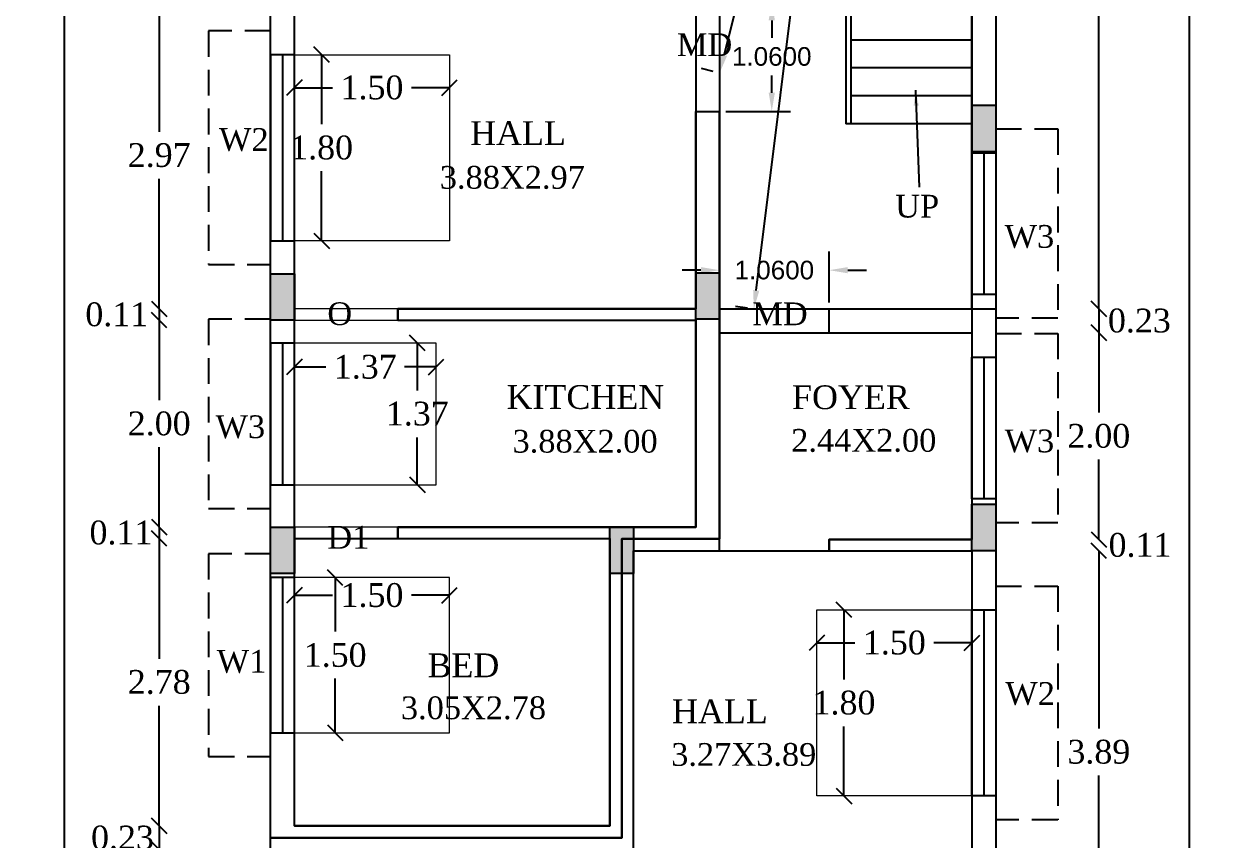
# Model space of a CAD drawing. Header units: metres. Extents: x 7608 to 7792, y -2400 to -2275.
# Drawn here: x 7667.82 to 7679.47, y -2326.91 to -2319.02 of the extents above; entities that cross this region are included whole.
import ezdxf

# ---------------------------------------------------------------- set-up
doc = ezdxf.new("R2010")
doc.units = ezdxf.units.M
doc.header["$MEASUREMENT"] = 0
doc.linetypes.add('HIDDEN', pattern=[0.375, 0.25, -0.125])
for name, color, linetype, plot in [('BLK_1_FLR_1_BLT_UP_AREA', 1, 'Continuous', False), ('BLK_1_FLR_1_REGULAR_ROOM_6', 1, 'Continuous', False), ('BLK_1_FLR_1_REGULAR_ROOM_7', 1, 'Continuous', False)]:
    doc.layers.add(name, color=color, linetype=linetype, plot=plot)
for name, color, linetype in [('BLK_1_FLR_1_CARPET_AREA', 10, 'Continuous'), ('BLK_1_FLR_1_EXIT_WIDTH_DOOR', 2, 'Continuous'), ('BLK_1_FLR_1_ROOF_AREA', 7, 'Continuous'), ('BLK_1_FLR_1_UNITFA_3', 7, 'Continuous'), ('BLK_1_FLR_1_UNITFA_4', 7, 'Continuous')]:
    doc.layers.add(name, color=color, linetype=linetype)
for name, color, linetype, lineweight in [('BLK_1_FLR_1_KITCHEN', 163, 'Continuous', 0), ('BLK_1_FLR_1_REGULAR_ROOM_5', 163, 'Continuous', 0), ('BLK_1_FLR_1_ROOM_1_LIGHT_VENTILATION_1', 232, 'Continuous', 0), ('BLK_1_FLR_1_ROOM_1_LIGHT_VENTILATION_2', 232, 'Continuous', 0), ('BLK_1_FLR_1_ROOM_1_LIGHT_VENTILATION_3', 232, 'Continuous', 0), ('DIST_EXIT', 7, 'Continuous', 0)]:
    doc.layers.add(name, color=color, linetype=linetype, lineweight=lineweight)
doc.styles.add('Isa-', font='times.ttf')
doc.styles.get("Standard").update_dxf_attribs({"font": 'arial.ttf'})
doc.styles.add('STYLE2', font='times.ttf')
doc.dimstyles.new('ISO-25', dxfattribs={"dimscale": 0, "dimtxt": 0.23, "dimasz": 0.15, "dimexe": 1.25, "dimexo": 0.625, "dimgap": 0.11, "dimtad": 0, "dimtih": 1, "dimtoh": 1, "dimzin": 1, "dimdsep": 46, "dimtxsty": 'STYLE2', "dimblk": 'OBLIQUE', "dimcen": 0, "dimse1": 1, "dimse2": 1, "dimclrd": 1, "dimclrt": 3, "dimadec": 0, "dimazin": 2, "dimtfac": 1, "dimtix": 1, "dimtofl": 0, "dimtmove": 0, "dimatfit": 3, "dimfxl": 0, "dimtolj": 1, "dimarcsym": 0})
doc.dimstyles.get("Standard").update_dxf_attribs({"dimtxt": 0.18, "dimasz": 0.18, "dimexe": 0.18, "dimexo": 0.0625, "dimgap": 0.09, "dimtad": 0, "dimtih": 1, "dimtoh": 1, "dimdec": 4, "dimzin": 0, "dimdsep": 46, "dimtxsty": 'Standard', "dimcen": 0.09, "dimadec": 0, "dimazin": 0, "dimtfac": 1, "dimtdec": 4, "dimtofl": 0, "dimtmove": 0, "dimatfit": 3, "dimfxl": 0, "dimtolj": 1, "dimtzin": 0, "dimarcsym": 0})

# ---------------------------------------------------------------- blocks, each defined once
blk = doc.blocks.new('_Oblique')
at = {"color": 0, "linetype": 'ByBlock', "lineweight": -2}
blk.add_line((-0.5, -0.5), (0.5, 0.5), dxfattribs=at)
blk = doc.blocks.new('*D87')
at = {"color": 1, "lineweight": -2}
for p, q in [((7669.124, -2318.801), (7669.124, -2320.059)), ((7669.124, -2321.771), (7669.124, -2320.514))]:
    blk.add_line(p, q, dxfattribs=at)
at = {"layer": 'Defpoints', "color": 0}
for p in [(7671.041, -2318.801), (7669.124, -2321.771), (7671.757, -2321.771)]:
    blk.add_point(p, dxfattribs=at)
at = {"color": 1, "lineweight": -2, "xscale": 0.15, "yscale": 0.15, "zscale": 0.15}
for p, rotation in [((7669.124, -2318.801), 90), ((7669.124, -2321.771), 270)]:
    blk.add_blockref('_Oblique', p, dxfattribs=dict(at, rotation=rotation))
at = {"color": 3, "insert": (7669.124, -2320.286), "char_height": 0.23, "attachment_point": 5, "style": 'STYLE2'}
blk.add_mtext('\\A1;2.97', dxfattribs=at)
blk = doc.blocks.new('*D88')
at = {"color": 1, "lineweight": -2}
for p, q in [((7669.124, -2321.771), (7669.124, -2321.621)), ((7669.124, -2321.771), (7669.124, -2321.881)), ((7669.124, -2321.881), (7669.124, -2322.031))]:
    blk.add_line(p, q, dxfattribs=at)
at = {"layer": 'Defpoints', "color": 0}
for p in [(7671.757, -2321.771), (7669.124, -2321.881), (7671.757, -2321.881)]:
    blk.add_point(p, dxfattribs=at)
at = {"color": 1, "lineweight": -2, "xscale": 0.15, "yscale": 0.15, "zscale": 0.15}
for p, rotation in [((7669.124, -2321.771), 270), ((7669.124, -2321.881), 90)]:
    blk.add_blockref('_Oblique', p, dxfattribs=dict(at, rotation=rotation))
at = {"color": 3, "insert": (7668.714, -2321.826), "char_height": 0.23, "attachment_point": 5, "style": 'STYLE2'}
blk.add_mtext('\\A1;0.11', dxfattribs=at)
blk = doc.blocks.new('*D89')
at = {"color": 1, "lineweight": -2}
for p, q in [((7669.124, -2321.881), (7669.124, -2322.654)), ((7669.124, -2323.881), (7669.124, -2323.109))]:
    blk.add_line(p, q, dxfattribs=at)
at = {"layer": 'Defpoints', "color": 0}
for p in [(7671.757, -2321.881), (7669.124, -2323.881), (7672.291, -2323.881)]:
    blk.add_point(p, dxfattribs=at)
at = {"color": 1, "lineweight": -2, "xscale": 0.15, "yscale": 0.15, "zscale": 0.15}
for p, rotation in [((7669.124, -2321.881), 90), ((7669.124, -2323.881), 270)]:
    blk.add_blockref('_Oblique', p, dxfattribs=dict(at, rotation=rotation))
at = {"color": 3, "insert": (7669.124, -2322.881), "char_height": 0.23, "attachment_point": 5, "style": 'STYLE2'}
blk.add_mtext('\\A1;2.00', dxfattribs=at)
blk = doc.blocks.new('*D90')
at = {"color": 1, "lineweight": -2}
for p, q in [((7669.124, -2323.881), (7669.124, -2323.731)), ((7669.124, -2323.881), (7669.124, -2323.991)), ((7669.124, -2323.991), (7669.124, -2324.141))]:
    blk.add_line(p, q, dxfattribs=at)
at = {"layer": 'Defpoints', "color": 0}
for p in [(7672.291, -2323.881), (7669.124, -2323.991), (7672.291, -2323.991)]:
    blk.add_point(p, dxfattribs=at)
at = {"color": 1, "lineweight": -2, "xscale": 0.15, "yscale": 0.15, "zscale": 0.15}
for p, rotation in [((7669.124, -2323.881), 270), ((7669.124, -2323.991), 90)]:
    blk.add_blockref('_Oblique', p, dxfattribs=dict(at, rotation=rotation))
at = {"color": 3, "insert": (7668.754, -2323.936), "char_height": 0.23, "attachment_point": 5, "style": 'STYLE2'}
blk.add_mtext('\\A1;0.11', dxfattribs=at)
blk = doc.blocks.new('*D91')
at = {"color": 1, "lineweight": -2}
for p, q in [((7669.124, -2323.991), (7669.124, -2325.154)), ((7669.124, -2326.771), (7669.124, -2325.609))]:
    blk.add_line(p, q, dxfattribs=at)
at = {"layer": 'Defpoints', "color": 0}
for p in [(7672.291, -2323.991), (7669.124, -2326.771), (7672.219, -2326.771)]:
    blk.add_point(p, dxfattribs=at)
at = {"color": 1, "lineweight": -2, "xscale": 0.15, "yscale": 0.15, "zscale": 0.15}
for p, rotation in [((7669.124, -2323.991), 90), ((7669.124, -2326.771), 270)]:
    blk.add_blockref('_Oblique', p, dxfattribs=dict(at, rotation=rotation))
at = {"color": 3, "insert": (7669.124, -2325.381), "char_height": 0.23, "attachment_point": 5, "style": 'STYLE2'}
blk.add_mtext('\\A1;2.78', dxfattribs=at)
blk = doc.blocks.new('*D92')
at = {"color": 1, "lineweight": -2}
blk.add_line((7669.124, -2326.771), (7669.124, -2327.001), dxfattribs=at)
at = {"layer": 'Defpoints', "color": 0}
for p in [(7672.219, -2326.771), (7669.124, -2327.001), (7672.209, -2327.001)]:
    blk.add_point(p, dxfattribs=at)
at = {"color": 1, "lineweight": -2, "xscale": 0.15, "yscale": 0.15, "zscale": 0.15}
for p, rotation in [((7669.124, -2326.771), 90), ((7669.124, -2327.001), 270)]:
    blk.add_blockref('_Oblique', p, dxfattribs=dict(at, rotation=rotation))
at = {"color": 3, "insert": (7668.769, -2326.886), "char_height": 0.23, "attachment_point": 5, "style": 'STYLE2'}
blk.add_mtext('\\A1;0.23', dxfattribs=at)
blk = doc.blocks.new('*D97')
at = {"color": 1, "lineweight": -2}
for p, q in [((7668.21, -2300.561), (7668.21, -2315.804)), ((7668.21, -2331.501), (7668.21, -2316.259))]:
    blk.add_line(p, q, dxfattribs=at)
at = {"layer": 'Defpoints', "color": 0}
for p in [(7668.21, -2300.561), (7672.948, -2300.561), (7672.948, -2331.501)]:
    blk.add_point(p, dxfattribs=at)
at = {"color": 1, "lineweight": -2, "xscale": 0.15, "yscale": 0.15, "zscale": 0.15}
for p, rotation in [((7668.21, -2300.561), 90), ((7668.21, -2331.501), 270)]:
    blk.add_blockref('_Oblique', p, dxfattribs=dict(at, rotation=rotation))
at = {"color": 3, "insert": (7668.21, -2316.031), "char_height": 0.23, "attachment_point": 5, "style": 'STYLE2'}
blk.add_mtext('\\A1;30.94', dxfattribs=at)
blk = doc.blocks.new('*D113')
at = {"color": 1, "lineweight": -2}
for p, q in [((7678.208, -2312.901), (7678.208, -2317.109)), ((7678.208, -2321.771), (7678.208, -2317.564))]:
    blk.add_line(p, q, dxfattribs=at)
at = {"layer": 'Defpoints', "color": 0}
for p in [(7676.167, -2312.901), (7676.727, -2321.771), (7678.208, -2321.771)]:
    blk.add_point(p, dxfattribs=at)
at = {"color": 1, "lineweight": -2, "xscale": 0.15, "yscale": 0.15, "zscale": 0.15}
for p, rotation in [((7678.208, -2312.901), 90), ((7678.208, -2321.771), 270)]:
    blk.add_blockref('_Oblique', p, dxfattribs=dict(at, rotation=rotation))
at = {"color": 3, "insert": (7678.208, -2317.336), "char_height": 0.23, "attachment_point": 5, "style": 'STYLE2'}
blk.add_mtext('\\A1;8.87', dxfattribs=at)
blk = doc.blocks.new('*D114')
at = {"color": 1, "lineweight": -2}
blk.add_line((7678.208, -2321.771), (7678.208, -2322.001), dxfattribs=at)
at = {"layer": 'Defpoints', "color": 0}
for p in [(7676.727, -2321.771), (7676.611, -2322.001), (7678.208, -2322.001)]:
    blk.add_point(p, dxfattribs=at)
at = {"color": 1, "lineweight": -2, "xscale": 0.15, "yscale": 0.15, "zscale": 0.15}
for p, rotation in [((7678.208, -2321.771), 90), ((7678.208, -2322.001), 270)]:
    blk.add_blockref('_Oblique', p, dxfattribs=dict(at, rotation=rotation))
at = {"color": 3, "insert": (7678.6, -2321.886), "char_height": 0.23, "attachment_point": 5, "style": 'STYLE2'}
blk.add_mtext('\\A1;0.23', dxfattribs=at)
blk = doc.blocks.new('*D115')
at = {"color": 1, "lineweight": -2}
for p, q in [((7678.208, -2322.001), (7678.208, -2322.774)), ((7678.208, -2324.001), (7678.208, -2323.229))]:
    blk.add_line(p, q, dxfattribs=at)
at = {"layer": 'Defpoints', "color": 0}
for p in [(7676.611, -2322.001), (7676.383, -2324.001), (7678.208, -2324.001)]:
    blk.add_point(p, dxfattribs=at)
at = {"color": 1, "lineweight": -2, "xscale": 0.15, "yscale": 0.15, "zscale": 0.15}
for p, rotation in [((7678.208, -2322.001), 90), ((7678.208, -2324.001), 270)]:
    blk.add_blockref('_Oblique', p, dxfattribs=dict(at, rotation=rotation))
at = {"color": 3, "insert": (7678.208, -2323.001), "char_height": 0.23, "attachment_point": 5, "style": 'STYLE2'}
blk.add_mtext('\\A1;2.00', dxfattribs=at)
blk = doc.blocks.new('*D116')
at = {"color": 1, "lineweight": -2}
for p, q in [((7678.208, -2324.001), (7678.208, -2323.851)), ((7678.208, -2324.111), (7678.208, -2324.261))]:
    blk.add_line(p, q, dxfattribs=at)
at = {"layer": 'Defpoints', "color": 0}
for p in [(7676.383, -2324.001), (7676.378, -2324.111), (7678.208, -2324.111)]:
    blk.add_point(p, dxfattribs=at)
at = {"color": 1, "lineweight": -2, "xscale": 0.15, "yscale": 0.15, "zscale": 0.15}
for p, rotation in [((7678.208, -2324.001), 270), ((7678.208, -2324.111), 90)]:
    blk.add_blockref('_Oblique', p, dxfattribs=dict(at, rotation=rotation))
at = {"color": 3, "insert": (7678.606, -2324.056), "char_height": 0.23, "attachment_point": 5, "style": 'STYLE2'}
blk.add_mtext('\\A1;0.11', dxfattribs=at)
blk = doc.blocks.new('*D117')
at = {"color": 1, "lineweight": -2}
for p, q in [((7678.208, -2324.111), (7678.208, -2325.829)), ((7678.208, -2328.001), (7678.208, -2326.284))]:
    blk.add_line(p, q, dxfattribs=at)
at = {"layer": 'Defpoints', "color": 0}
for p in [(7676.378, -2324.111), (7676.152, -2328.001), (7678.208, -2328.001)]:
    blk.add_point(p, dxfattribs=at)
at = {"color": 1, "lineweight": -2, "xscale": 0.15, "yscale": 0.15, "zscale": 0.15}
for p, rotation in [((7678.208, -2324.111), 90), ((7678.208, -2328.001), 270)]:
    blk.add_blockref('_Oblique', p, dxfattribs=dict(at, rotation=rotation))
at = {"color": 3, "insert": (7678.208, -2326.056), "char_height": 0.23, "attachment_point": 5, "style": 'STYLE2'}
blk.add_mtext('\\A1;3.89', dxfattribs=at)
blk = doc.blocks.new('*D122')
at = {"color": 1, "lineweight": -2}
for p, q in [((7679.083, -2300.561), (7679.083, -2315.804)), ((7679.083, -2331.501), (7679.083, -2316.259))]:
    blk.add_line(p, q, dxfattribs=at)
at = {"layer": 'Defpoints', "color": 0}
for p in [(7676.485, -2300.561), (7679.083, -2300.561), (7676.485, -2331.501)]:
    blk.add_point(p, dxfattribs=at)
at = {"color": 1, "lineweight": -2, "xscale": 0.15, "yscale": 0.15, "zscale": 0.15}
for p, rotation in [((7679.083, -2300.561), 90), ((7679.083, -2331.501), 270)]:
    blk.add_blockref('_Oblique', p, dxfattribs=dict(at, rotation=rotation))
at = {"color": 3, "insert": (7679.083, -2316.031), "char_height": 0.23, "attachment_point": 5, "style": 'STYLE2'}
blk.add_mtext('\\A1;30.94', dxfattribs=at)
blk = doc.blocks.new('*D367')
at = {"layer": 'BLK_1_FLR_1_ROOM_1_LIGHT_VENTILATION_1', "color": 232, "lineweight": -2}
for p, q in [((7670.431, -2324.541), (7670.8, -2324.541)), ((7671.931, -2324.541), (7671.562, -2324.541))]:
    blk.add_line(p, q, dxfattribs=at)
at = {"layer": 'Defpoints', "color": 0}
for p in [(7670.431, -2324.37), (7671.931, -2324.37), (7670.431, -2324.541)]:
    blk.add_point(p, dxfattribs=at)
at = {"layer": 'BLK_1_FLR_1_ROOM_1_LIGHT_VENTILATION_1', "color": 232, "lineweight": -2, "xscale": 0.15, "yscale": 0.15, "zscale": 0.15, "rotation": 180}
blk.add_blockref('_Oblique', (7670.431, -2324.541), dxfattribs=at)
at = {"layer": 'BLK_1_FLR_1_ROOM_1_LIGHT_VENTILATION_1', "color": 232, "lineweight": -2, "xscale": 0.15, "yscale": 0.15, "zscale": 0.15}
blk.add_blockref('_Oblique', (7671.931, -2324.541), dxfattribs=at)
at = {"layer": 'BLK_1_FLR_1_ROOM_1_LIGHT_VENTILATION_1', "color": 232, "insert": (7671.181, -2324.541), "char_height": 0.23, "attachment_point": 5, "style": 'STYLE2'}
blk.add_mtext('\\A1;1.50', dxfattribs=at)
blk = doc.blocks.new('*D368')
at = {"layer": 'BLK_1_FLR_1_ROOM_1_LIGHT_VENTILATION_1', "color": 232, "lineweight": -2}
for p, q in [((7670.825, -2324.37), (7670.825, -2324.892)), ((7670.825, -2325.87), (7670.825, -2325.347))]:
    blk.add_line(p, q, dxfattribs=at)
at = {"layer": 'Defpoints', "color": 0}
for p in [(7671.931, -2324.37), (7670.825, -2325.87), (7671.931, -2325.87)]:
    blk.add_point(p, dxfattribs=at)
at = {"layer": 'BLK_1_FLR_1_ROOM_1_LIGHT_VENTILATION_1', "color": 232, "lineweight": -2, "xscale": 0.15, "yscale": 0.15, "zscale": 0.15}
for p, rotation in [((7670.825, -2324.37), 90), ((7670.825, -2325.87), 270)]:
    blk.add_blockref('_Oblique', p, dxfattribs=dict(at, rotation=rotation))
at = {"layer": 'BLK_1_FLR_1_ROOM_1_LIGHT_VENTILATION_1', "color": 232, "insert": (7670.825, -2325.12), "char_height": 0.23, "attachment_point": 5, "style": 'STYLE2'}
blk.add_mtext('\\A1;1.50', dxfattribs=at)
blk = doc.blocks.new('*D375')
at = {"layer": 'BLK_1_FLR_1_ROOM_1_LIGHT_VENTILATION_2', "color": 232, "lineweight": -2}
for p, q in [((7675.481, -2325), (7675.85, -2325)), ((7676.981, -2325), (7676.612, -2325))]:
    blk.add_line(p, q, dxfattribs=at)
at = {"layer": 'Defpoints', "color": 0}
for p in [(7675.481, -2324.681), (7676.981, -2324.681), (7675.481, -2325)]:
    blk.add_point(p, dxfattribs=at)
at = {"layer": 'BLK_1_FLR_1_ROOM_1_LIGHT_VENTILATION_2', "color": 232, "lineweight": -2, "xscale": 0.15, "yscale": 0.15, "zscale": 0.15, "rotation": 180}
blk.add_blockref('_Oblique', (7675.481, -2325), dxfattribs=at)
at = {"layer": 'BLK_1_FLR_1_ROOM_1_LIGHT_VENTILATION_2', "color": 232, "lineweight": -2, "xscale": 0.15, "yscale": 0.15, "zscale": 0.15}
blk.add_blockref('_Oblique', (7676.981, -2325), dxfattribs=at)
at = {"layer": 'BLK_1_FLR_1_ROOM_1_LIGHT_VENTILATION_2', "color": 232, "insert": (7676.231, -2325), "char_height": 0.23, "attachment_point": 5, "style": 'STYLE2'}
blk.add_mtext('\\A1;1.50', dxfattribs=at)
blk = doc.blocks.new('*D376')
at = {"layer": 'BLK_1_FLR_1_ROOM_1_LIGHT_VENTILATION_2', "color": 232, "lineweight": -2}
for p, q in [((7675.744, -2324.681), (7675.744, -2325.354)), ((7675.744, -2326.481), (7675.744, -2325.809))]:
    blk.add_line(p, q, dxfattribs=at)
at = {"layer": 'Defpoints', "color": 0}
for p in [(7675.481, -2324.681), (7675.744, -2324.681), (7675.481, -2326.481)]:
    blk.add_point(p, dxfattribs=at)
at = {"layer": 'BLK_1_FLR_1_ROOM_1_LIGHT_VENTILATION_2', "color": 232, "lineweight": -2, "xscale": 0.15, "yscale": 0.15, "zscale": 0.15}
for p, rotation in [((7675.744, -2324.681), 90), ((7675.744, -2326.481), 270)]:
    blk.add_blockref('_Oblique', p, dxfattribs=dict(at, rotation=rotation))
at = {"layer": 'BLK_1_FLR_1_ROOM_1_LIGHT_VENTILATION_2', "color": 232, "insert": (7675.744, -2325.581), "char_height": 0.23, "attachment_point": 5, "style": 'STYLE2'}
blk.add_mtext('\\A1;1.80', dxfattribs=at)
blk = doc.blocks.new('*D377')
at = {"layer": 'BLK_1_FLR_1_ROOM_1_LIGHT_VENTILATION_2', "color": 232, "lineweight": -2}
for p, q in [((7670.431, -2319.632), (7670.8, -2319.632)), ((7671.931, -2319.632), (7671.562, -2319.632))]:
    blk.add_line(p, q, dxfattribs=at)
at = {"layer": 'Defpoints', "color": 0}
for p in [(7670.431, -2319.313), (7671.931, -2319.313), (7670.431, -2319.632)]:
    blk.add_point(p, dxfattribs=at)
at = {"layer": 'BLK_1_FLR_1_ROOM_1_LIGHT_VENTILATION_2', "color": 232, "lineweight": -2, "xscale": 0.15, "yscale": 0.15, "zscale": 0.15, "rotation": 180}
blk.add_blockref('_Oblique', (7670.431, -2319.632), dxfattribs=at)
at = {"layer": 'BLK_1_FLR_1_ROOM_1_LIGHT_VENTILATION_2', "color": 232, "lineweight": -2, "xscale": 0.15, "yscale": 0.15, "zscale": 0.15}
blk.add_blockref('_Oblique', (7671.931, -2319.632), dxfattribs=at)
at = {"layer": 'BLK_1_FLR_1_ROOM_1_LIGHT_VENTILATION_2', "color": 232, "insert": (7671.181, -2319.632), "char_height": 0.23, "attachment_point": 5, "style": 'STYLE2'}
blk.add_mtext('\\A1;1.50', dxfattribs=at)
blk = doc.blocks.new('*D378')
at = {"layer": 'BLK_1_FLR_1_ROOM_1_LIGHT_VENTILATION_2', "color": 232, "lineweight": -2}
for p, q in [((7670.694, -2319.313), (7670.694, -2319.986)), ((7670.694, -2321.113), (7670.694, -2320.441))]:
    blk.add_line(p, q, dxfattribs=at)
at = {"layer": 'Defpoints', "color": 0}
for p in [(7670.431, -2319.313), (7670.694, -2319.313), (7670.431, -2321.113)]:
    blk.add_point(p, dxfattribs=at)
at = {"layer": 'BLK_1_FLR_1_ROOM_1_LIGHT_VENTILATION_2', "color": 232, "lineweight": -2, "xscale": 0.15, "yscale": 0.15, "zscale": 0.15}
for p, rotation in [((7670.694, -2319.313), 90), ((7670.694, -2321.113), 270)]:
    blk.add_blockref('_Oblique', p, dxfattribs=dict(at, rotation=rotation))
at = {"layer": 'BLK_1_FLR_1_ROOM_1_LIGHT_VENTILATION_2', "color": 232, "insert": (7670.694, -2320.213), "char_height": 0.23, "attachment_point": 5, "style": 'STYLE2'}
blk.add_mtext('\\A1;1.80', dxfattribs=at)
blk = doc.blocks.new('*D383')
at = {"layer": 'BLK_1_FLR_1_ROOM_1_LIGHT_VENTILATION_3', "color": 232, "lineweight": -2}
for p, q in [((7670.431, -2322.333), (7670.736, -2322.333)), ((7671.801, -2322.333), (7671.495, -2322.333))]:
    blk.add_line(p, q, dxfattribs=at)
at = {"layer": 'Defpoints', "color": 0}
for p in [(7670.431, -2322.101), (7671.801, -2322.101), (7670.431, -2322.333)]:
    blk.add_point(p, dxfattribs=at)
at = {"layer": 'BLK_1_FLR_1_ROOM_1_LIGHT_VENTILATION_3', "color": 232, "lineweight": -2, "xscale": 0.15, "yscale": 0.15, "zscale": 0.15, "rotation": 180}
blk.add_blockref('_Oblique', (7670.431, -2322.333), dxfattribs=at)
at = {"layer": 'BLK_1_FLR_1_ROOM_1_LIGHT_VENTILATION_3', "color": 232, "lineweight": -2, "xscale": 0.15, "yscale": 0.15, "zscale": 0.15}
blk.add_blockref('_Oblique', (7671.801, -2322.333), dxfattribs=at)
at = {"layer": 'BLK_1_FLR_1_ROOM_1_LIGHT_VENTILATION_3', "color": 232, "insert": (7671.116, -2322.333), "char_height": 0.23, "attachment_point": 5, "style": 'STYLE2'}
blk.add_mtext('\\A1;1.37', dxfattribs=at)
blk = doc.blocks.new('*D384')
at = {"layer": 'BLK_1_FLR_1_ROOM_1_LIGHT_VENTILATION_3', "color": 232, "lineweight": -2}
for p, q in [((7671.619, -2322.101), (7671.619, -2322.559)), ((7671.619, -2323.471), (7671.619, -2323.014))]:
    blk.add_line(p, q, dxfattribs=at)
at = {"layer": 'Defpoints', "color": 0}
for p in [(7671.801, -2322.101), (7671.619, -2323.471), (7671.801, -2323.471)]:
    blk.add_point(p, dxfattribs=at)
at = {"layer": 'BLK_1_FLR_1_ROOM_1_LIGHT_VENTILATION_3', "color": 232, "lineweight": -2, "xscale": 0.15, "yscale": 0.15, "zscale": 0.15}
for p, rotation in [((7671.619, -2322.101), 90), ((7671.619, -2323.471), 270)]:
    blk.add_blockref('_Oblique', p, dxfattribs=dict(at, rotation=rotation))
at = {"layer": 'BLK_1_FLR_1_ROOM_1_LIGHT_VENTILATION_3', "color": 232, "insert": (7671.619, -2322.786), "char_height": 0.23, "attachment_point": 5, "style": 'STYLE2'}
blk.add_mtext('\\A1;1.37', dxfattribs=at)
blk = doc.blocks.new('*D391')
at = {"layer": 'BLK_1_FLR_1_EXIT_WIDTH_DOOR', "color": 0, "lineweight": -2}
for p, q in [((7674.603, -2318.801), (7675.226, -2318.801)), ((7675.046, -2318.981), (7675.046, -2319.149)), ((7675.046, -2319.681), (7675.046, -2319.513)), ((7674.603, -2319.861), (7675.226, -2319.861))]:
    blk.add_line(p, q, dxfattribs=at)
at = {"layer": 'BLK_1_FLR_1_EXIT_WIDTH_DOOR', "color": 0}
for points in [[(7675.016, -2318.981), (7675.076, -2318.981), (7675.046, -2318.801)], [(7675.016, -2319.681), (7675.076, -2319.681), (7675.046, -2319.861)]]:
    blk.add_solid(points, dxfattribs=at)
at = {"layer": 'Defpoints', "color": 0}
for p in [(7674.541, -2318.801), (7675.046, -2318.801), (7674.541, -2319.861)]:
    blk.add_point(p, dxfattribs=at)
at = {"layer": 'BLK_1_FLR_1_EXIT_WIDTH_DOOR', "color": 0, "insert": (7675.046, -2319.331), "char_height": 0.18, "attachment_point": 5}
blk.add_mtext('\\A1;1.0600', dxfattribs=at)
blk = doc.blocks.new('*D392')
at = {"layer": 'BLK_1_FLR_1_EXIT_WIDTH_DOOR', "color": 0, "lineweight": -2}
for p, q in [((7674.541, -2321.709), (7674.541, -2321.217)), ((7675.601, -2321.709), (7675.601, -2321.217)), ((7674.361, -2321.397), (7674.181, -2321.397)), ((7675.781, -2321.397), (7675.961, -2321.397))]:
    blk.add_line(p, q, dxfattribs=at)
at = {"layer": 'BLK_1_FLR_1_EXIT_WIDTH_DOOR', "color": 0}
for points in [[(7674.361, -2321.367), (7674.361, -2321.427), (7674.541, -2321.397)], [(7675.781, -2321.367), (7675.781, -2321.427), (7675.601, -2321.397)]]:
    blk.add_solid(points, dxfattribs=at)
at = {"layer": 'Defpoints', "color": 0}
for p in [(7674.541, -2321.397), (7674.541, -2321.771), (7675.601, -2321.771)]:
    blk.add_point(p, dxfattribs=at)
at = {"layer": 'BLK_1_FLR_1_EXIT_WIDTH_DOOR', "color": 0, "insert": (7675.071, -2321.397), "char_height": 0.18, "attachment_point": 5}
blk.add_mtext('\\A1;1.0600', dxfattribs=at)
blk = doc.blocks.new('*D395')
at = {"layer": 'Defpoints', "color": 0}
for p in [(7675.761, -2314.661), (7674.541, -2319.492), (7674.541, -2319.492)]:
    blk.add_point(p, dxfattribs=at)
at = {"layer": 'DIST_EXIT', "color": 0, "lineweight": -2}
for p, q in [((7675.7, -2314.646), (7675.586, -2314.617)), ((7675.717, -2314.836), (7675.149, -2317.085)), ((7674.585, -2319.317), (7675.057, -2317.449)), ((7674.48, -2319.476), (7674.366, -2319.447))]:
    blk.add_line(p, q, dxfattribs=at)
at = {"layer": 'DIST_EXIT', "color": 0}
for points in [[(7675.688, -2314.828), (7675.746, -2314.843), (7675.761, -2314.661)], [(7674.556, -2319.31), (7674.614, -2319.324), (7674.541, -2319.492)]]:
    blk.add_solid(points, dxfattribs=at)
at = {"layer": 'DIST_EXIT', "color": 0, "insert": (7674.896, -2317.267), "char_height": 0.18, "attachment_point": 5}
blk.add_mtext('\\A1;4.9819', dxfattribs=at)
blk = doc.blocks.new('*D396')
at = {"layer": 'Defpoints', "color": 0}
for p in [(7675.761, -2314.661), (7674.873, -2321.771), (7674.873, -2321.771)]:
    blk.add_point(p, dxfattribs=at)
at = {"layer": 'DIST_EXIT', "color": 0, "lineweight": -2}
for p, q in [((7675.699, -2314.654), (7675.582, -2314.639)), ((7675.738, -2314.84), (7675.34, -2318.034)), ((7674.895, -2321.593), (7675.294, -2318.398)), ((7674.811, -2321.764), (7674.694, -2321.749))]:
    blk.add_line(p, q, dxfattribs=at)
at = {"layer": 'DIST_EXIT', "color": 0}
for points in [[(7675.709, -2314.836), (7675.768, -2314.844), (7675.761, -2314.661)], [(7674.866, -2321.589), (7674.925, -2321.596), (7674.873, -2321.771)]]:
    blk.add_solid(points, dxfattribs=at)
at = {"layer": 'DIST_EXIT', "color": 0, "insert": (7675.317, -2318.216), "char_height": 0.18, "attachment_point": 5}
blk.add_mtext('\\A1;7.1652', dxfattribs=at)

msp = doc.modelspace()

# ---------------------------------------------------------------- hatches: boundary and pattern name
h = msp.add_hatch(color=5)
h.dxf.hatch_style = 1
h.paths.add_polyline_path([(7676.98072, -2320.25125), (7677.21072, -2320.25125), (7677.21072, -2319.80125), (7676.98072, -2319.80125)])
h = msp.add_hatch(color=5)
h.dxf.hatch_style = 1
h.paths.add_polyline_path([(7670.20072, -2321.88125), (7670.43072, -2321.88125), (7670.43072, -2321.43125), (7670.20072, -2321.43125)])
h = msp.add_hatch(color=5)
h.dxf.hatch_style = 1
h.paths.add_polyline_path([(7674.31072, -2321.87125), (7674.54072, -2321.87125), (7674.54072, -2321.42125), (7674.31072, -2321.42125)])
h = msp.add_hatch(color=5)
h.dxf.hatch_style = 1
h.paths.add_polyline_path([(7676.98072, -2324.11125), (7677.21072, -2324.11125), (7677.21072, -2323.66125), (7676.98072, -2323.66125)])
h = msp.add_hatch(color=5)
h.dxf.hatch_style = 1
h.paths.add_polyline_path([(7670.20072, -2324.33125), (7670.43072, -2324.33125), (7670.43072, -2323.88125), (7670.20072, -2323.88125)])
h = msp.add_hatch(color=5)
h.dxf.hatch_style = 1
h.paths.add_polyline_path([(7673.48072, -2324.33125), (7673.71072, -2324.33125), (7673.71072, -2323.88125), (7673.48072, -2323.88125)])

# ---------------------------------------------------------------- linework, layer by layer
for p, q in [((7676.98072, -2312.90125), (7676.98072, -2324.00125)), ((7675.76072, -2314.66125), (7675.76072, -2319.98125)), ((7675.81072, -2314.66125), (7675.81072, -2319.98125)), ((7670.43072, -2326.77125), (7670.43072, -2318.80125)), ((7676.98072, -2319.17125), (7675.81072, -2319.17125)), ((7676.98072, -2319.44125), (7675.81072, -2319.44125)), ((7676.98072, -2319.71125), (7675.81072, -2319.71125)), ((7674.31072, -2319.86125), (7674.54072, -2319.86125)), ((7674.31072, -2323.88125), (7674.31072, -2319.86125)), ((7674.54072, -2324.11125), (7674.54072, -2319.86125)), ((7676.98072, -2319.98125), (7675.76072, -2319.98125)), ((7671.43072, -2321.77125), (7674.31072, -2321.77125)), ((7671.43072, -2321.88125), (7671.43072, -2321.77125)), ((7675.60072, -2321.77125), (7676.98072, -2321.77125)), ((7675.60072, -2322.00125), (7675.60072, -2321.77125)), ((7671.43072, -2321.88125), (7674.31072, -2321.88125)), ((7675.60072, -2322.00125), (7676.98072, -2322.00125)), ((7671.43072, -2323.88125), (7674.31072, -2323.88125)), ((7671.43072, -2323.99125), (7671.43072, -2323.88125)), ((7673.48072, -2326.77125), (7673.48072, -2323.88125)), ((7671.43072, -2323.99125), (7673.48072, -2323.99125)), ((7675.60072, -2324.11125), (7675.60072, -2324.00125)), ((7675.60072, -2324.00125), (7676.98072, -2324.00125)), ((7673.71072, -2324.11125), (7674.54072, -2324.11125)), ((7673.71072, -2327.00125), (7673.71072, -2324.11125)), ((7675.60072, -2324.11125), (7676.98072, -2324.11125)), ((7676.98072, -2324.11125), (7676.98072, -2328.00125)), ((7670.43072, -2326.77125), (7673.48072, -2326.77125))]:
    msp.add_line(p, q)
at = {"color": 2}
for p, q in [((7670.31572, -2319.31334), (7670.31572, -2321.11334)), ((7677.09572, -2320.26096), (7677.09572, -2321.63096)), ((7670.31572, -2322.10125), (7670.31572, -2323.47125)), ((7677.09572, -2322.23871), (7677.09572, -2323.60871)), ((7670.31572, -2324.36963), (7670.31572, -2325.86963)), ((7677.09572, -2324.68125), (7677.09572, -2326.48125))]:
    msp.add_line(p, q, dxfattribs=at)
msp.add_lwpolyline([(7670.20072, -2300.56125), (7677.21072, -2300.56125), (7677.21072, -2331.50125), (7670.20072, -2331.50125)], close=True)
at = {"color": 2, "linetype": 'HIDDEN'}
for points in [[(7670.20072, -2319.08334), (7669.60072, -2319.08334), (7669.60072, -2321.34334), (7670.20072, -2321.34334)], [(7677.21072, -2320.03096), (7677.81072, -2320.03096), (7677.81072, -2321.86096), (7677.21072, -2321.86096)], [(7670.20072, -2321.87125), (7669.60072, -2321.87125), (7669.60072, -2323.70125), (7670.20072, -2323.70125)], [(7677.21072, -2322.00871), (7677.81072, -2322.00871), (7677.81072, -2323.83871), (7677.21072, -2323.83871)], [(7670.20072, -2324.13963), (7669.60072, -2324.13963), (7669.60072, -2326.09963), (7670.20072, -2326.09963)], [(7677.21072, -2324.45125), (7677.81072, -2324.45125), (7677.81072, -2326.71125), (7677.21072, -2326.71125)]]:
    msp.add_lwpolyline(points, dxfattribs=at)
at = {"color": 2}
for points in [[(7670.20072, -2321.11334), (7670.43072, -2321.11334), (7670.43072, -2319.31334), (7670.20072, -2319.31334)], [(7677.21072, -2321.63096), (7676.98072, -2321.63096), (7676.98072, -2320.26096), (7677.21072, -2320.26096)], [(7670.20072, -2323.47125), (7670.43072, -2323.47125), (7670.43072, -2322.10125), (7670.20072, -2322.10125)], [(7677.21072, -2323.60871), (7676.98072, -2323.60871), (7676.98072, -2322.23871), (7677.21072, -2322.23871)], [(7670.20072, -2325.86963), (7670.43072, -2325.86963), (7670.43072, -2324.36963), (7670.20072, -2324.36963)], [(7677.21072, -2326.48125), (7676.98072, -2326.48125), (7676.98072, -2324.68125), (7677.21072, -2324.68125)]]:
    msp.add_lwpolyline(points, close=True, dxfattribs=at)
at = {"color": 5}
for points in [[(7676.98072, -2319.80125), (7677.21072, -2319.80125), (7677.21072, -2320.25125), (7676.98072, -2320.25125)], [(7670.20072, -2321.43125), (7670.43072, -2321.43125), (7670.43072, -2321.88125), (7670.20072, -2321.88125)], [(7674.31072, -2321.42125), (7674.54072, -2321.42125), (7674.54072, -2321.87125), (7674.31072, -2321.87125)], [(7676.98072, -2323.66125), (7677.21072, -2323.66125), (7677.21072, -2324.11125), (7676.98072, -2324.11125)], [(7670.20072, -2323.88125), (7670.43072, -2323.88125), (7670.43072, -2324.33125), (7670.20072, -2324.33125)], [(7673.48072, -2323.88125), (7673.71072, -2323.88125), (7673.71072, -2324.33125), (7673.48072, -2324.33125)]]:
    msp.add_lwpolyline(points, close=True, dxfattribs=at)
at = {"layer": 'BLK_1_FLR_1_BLT_UP_AREA', "color": 3}
msp.add_lwpolyline([(7670.20072, -2300.56125), (7677.21072, -2300.56125), (7677.21072, -2331.50125), (7670.20072, -2331.50125)], close=True, dxfattribs=at)
at = {"layer": 'BLK_1_FLR_1_CARPET_AREA', "color": 25}
for points in [[(7676.98072, -2312.90125), (7674.54072, -2312.90125), (7674.54072, -2321.77125), (7676.98072, -2321.77125)], [(7670.43072, -2317.36125), (7672.56072, -2317.36125), (7672.56072, -2318.80125), (7674.31072, -2318.80125), (7674.31072, -2321.77125), (7671.43072, -2321.77125), (7671.43072, -2321.88125), (7674.31072, -2321.88125), (7674.31072, -2323.88125), (7671.43072, -2323.88125), (7671.43072, -2323.99125), (7673.48072, -2323.99125), (7673.48072, -2326.77125), (7670.43072, -2326.77125), (7670.43072, -2318.80125), (7671.65072, -2318.80125), (7671.65072, -2318.69125), (7670.43072, -2318.69125)]]:
    msp.add_lwpolyline(points, close=True, dxfattribs=at)
msp.add_lwpolyline([(7673.71072, -2327.00125), (7673.71072, -2324.11125), (7674.54072, -2324.11125), (7674.54072, -2322.00125), (7676.98072, -2322.00125), (7676.98072, -2324.00125), (7675.60072, -2324.00125), (7675.60072, -2324.11125), (7676.98072, -2324.11125), (7676.98072, -2328.00125)], dxfattribs=at)
at = {"layer": 'BLK_1_FLR_1_KITCHEN', "color": 1}
msp.add_lwpolyline([(7674.31072, -2323.88125), (7670.43072, -2323.88125), (7670.43072, -2321.88125), (7674.31072, -2321.88125)], close=True, dxfattribs=at)
at = {"layer": 'BLK_1_FLR_1_REGULAR_ROOM_5', "color": 1}
msp.add_lwpolyline([(7670.43072, -2318.80125), (7674.31072, -2318.80125), (7674.31072, -2321.77125), (7670.43072, -2321.77125)], close=True, dxfattribs=at)
at = {"layer": 'BLK_1_FLR_1_REGULAR_ROOM_6', "color": 1}
msp.add_lwpolyline([(7673.48072, -2326.77125), (7670.43072, -2326.77125), (7670.43072, -2323.99125), (7673.48072, -2323.99125)], close=True, dxfattribs=at)
at = {"layer": 'BLK_1_FLR_1_REGULAR_ROOM_7', "color": 1}
msp.add_lwpolyline([(7673.71072, -2324.11125), (7676.98072, -2324.11125), (7676.98072, -2328.00125), (7673.71072, -2328.00125)], close=True, dxfattribs=at)
at = {"layer": 'BLK_1_FLR_1_ROOF_AREA', "color": 54}
msp.add_lwpolyline([(7670.20072, -2300.56125), (7677.21072, -2300.56125), (7677.21072, -2331.50125), (7670.20072, -2331.50125)], close=True, dxfattribs=at)
at = {"layer": 'BLK_1_FLR_1_ROOM_1_LIGHT_VENTILATION_1', "color": 232}
msp.add_lwpolyline([(7670.43072, -2325.86963), (7671.93072, -2325.86963), (7671.93072, -2324.36963), (7670.43072, -2324.36963)], close=True, dxfattribs=at)
at = {"layer": 'BLK_1_FLR_1_ROOM_1_LIGHT_VENTILATION_2', "color": 232}
for points in [[(7671.93072, -2319.31334), (7671.93072, -2321.11334), (7670.43072, -2321.11334), (7670.43072, -2319.31334)], [(7676.98072, -2324.68125), (7676.98072, -2326.48125), (7675.48072, -2326.48125), (7675.48072, -2324.68125)]]:
    msp.add_lwpolyline(points, close=True, dxfattribs=at)
at = {"layer": 'BLK_1_FLR_1_ROOM_1_LIGHT_VENTILATION_3', "color": 232}
msp.add_lwpolyline([(7670.43072, -2323.47125), (7671.80072, -2323.47125), (7671.80072, -2322.10125), (7670.43072, -2322.10125)], close=True, dxfattribs=at)
at = {"layer": 'BLK_1_FLR_1_UNITFA_3', "color": 234}
msp.add_lwpolyline([(7670.20072, -2317.24742), (7672.79072, -2317.24742), (7672.79072, -2318.57125), (7674.54072, -2318.57125), (7674.54072, -2323.88125), (7674.54072, -2323.99625), (7673.71072, -2323.99625), (7673.59572, -2323.99625), (7673.59572, -2326.77125), (7673.59572, -2326.88625), (7670.20072, -2326.88625)], close=True, dxfattribs=at)
at = {"layer": 'BLK_1_FLR_1_UNITFA_4', "color": 234}
msp.add_lwpolyline([(7670.20072, -2326.88625), (7673.59572, -2326.88625), (7673.59572, -2323.99625), (7674.54072, -2323.99625), (7674.54072, -2321.77125), (7677.21072, -2321.77125), (7677.21072, -2331.50125), (7670.20072, -2331.50125), (7670.20072, -2331.50125)], close=True, dxfattribs=at)

# ---------------------------------------------------------------- texts
at = {"color": 2, "style": 'Isa-'}
for s, p in [('MD', (7674.12885, -2319.32636)), ('UP', (7676.23932, -2320.88792)), ('O', (7670.74943, -2321.92772)), ('MD', (7674.85764, -2321.92908)), ('MD', (7674.85764, -2321.92908)), ('D1', (7670.74943, -2324.09036))]:
    msp.add_text(s, height=0.22, dxfattribs=at).set_placement(p)
at = {"color": 6, "style": 'Isa-'}
for s, p in [('HALL', (7672.12996, -2320.18659)), ('KITCHEN', (7672.48212, -2322.73853)), ('FOYER', (7675.24203, -2322.74051)), ('BED', (7671.71756, -2325.33314)), ('HALL', (7674.0816, -2325.77774))]:
    msp.add_text(s, height=0.23, dxfattribs=at).set_placement(p)
at = {"color": 2, "linetype": 'HIDDEN', "style": 'Isa-'}
for s, p in [('W2', (7669.70246, -2320.24336)), ('W3', (7677.29685, -2321.18022)), ('W3', (7669.66824, -2323.02051)), ('W3', (7677.29685, -2323.15797)), ('W1', (7669.68066, -2325.28889)), ('W2', (7677.3038, -2325.60051))]:
    msp.add_text(s, height=0.22, dxfattribs=at).set_placement(p)
at = {"color": 3, "style": 'Isa-'}
for s, p in [('3.88X2.97', (7671.83634, -2320.60913)), ('3.88X2.00', (7672.53971, -2323.16107)), ('2.44X2.00', (7675.23402, -2323.15275)), ('3.05X2.78', (7671.46045, -2325.73883)), ('3.27X3.89', (7674.07359, -2326.18998))]:
    msp.add_text(s, height=0.22, dxfattribs=at).set_placement(p)

# ---------------------------------------------------------------- dimensions: what is measured, and where the dimension line sits
at = {"color": 7}
for base, p1, p2, override, picture, middle in [((7668.20992, -2300.56125), (7672.94818, -2331.50125), (7672.94818, -2300.56125), {"dimscale": 1}, '*D97', (7668.20992, -2316.03125)), ((7679.083, -2300.56125), (7676.48514, -2331.50125), (7676.48514, -2300.56125), {"dimscale": 1}, '*D122', (7679.083, -2316.03125)), ((7678.20801, -2321.77125), (7676.16744, -2312.90125), (7676.72654, -2321.77125), {"dimscale": 1, "dimtmove": 1}, '*D113', (7678.20801, -2317.33625)), ((7669.12422, -2321.77125), (7671.04072, -2318.80125), (7671.75666, -2321.77125), {"dimscale": 1, "dimtmove": 1}, '*D87', (7669.12422, -2320.28625)), ((7669.12422, -2323.88125), (7671.75666, -2321.88125), (7672.29053, -2323.88125), {"dimscale": 1, "dimtmove": 1}, '*D89', (7669.12422, -2322.88125)), ((7678.20801, -2324.00125), (7676.61082, -2322.00125), (7676.38327, -2324.00125), {"dimscale": 1, "dimtmove": 1}, '*D115', (7678.20801, -2323.00125)), ((7669.12422, -2326.77125), (7672.29053, -2323.99125), (7672.21903, -2326.77125), {"dimscale": 1, "dimtmove": 1}, '*D91', (7669.12422, -2325.38125)), ((7678.20801, -2328.00125), (7676.37771, -2324.11125), (7676.15155, -2328.00125), {"dimscale": 1, "dimtmove": 1}, '*D117', (7678.20801, -2326.05625))]:
    dim = msp.add_linear_dim(base=base, p1=p1, p2=p2, angle=90, dimstyle='ISO-25', override=override, dxfattribs=at)
    dim.commit()
    dim.dimension.update_dxf_attribs({"geometry": picture, "text_midpoint": middle})
for base, p1, p2, override, picture, middle in [((7669.12422, -2321.88125), (7671.75666, -2321.77125), (7671.75666, -2321.88125), {"dimscale": 1, "dimtmove": 1}, '*D88', (7668.71362, -2321.82625)), ((7678.20801, -2322.00125), (7676.72654, -2321.77125), (7676.61082, -2322.00125), {"dimscale": 1, "dimtmove": 2}, '*D114', (7678.59971, -2321.88625)), ((7669.12422, -2323.99125), (7672.29053, -2323.88125), (7672.29053, -2323.99125), {"dimscale": 1, "dimtmove": 1}, '*D90', (7668.75378, -2323.93625)), ((7678.20801, -2324.11125), (7676.38327, -2324.00125), (7676.37771, -2324.11125), {"dimscale": 1, "dimtmove": 2}, '*D116', (7678.60551, -2324.05625)), ((7669.12422, -2327.00125), (7672.21903, -2326.77125), (7672.20882, -2327.00125), {"dimscale": 1, "dimtmove": 1}, '*D92', (7668.76908, -2326.88625))]:
    dim = msp.add_linear_dim(base=base, p1=p1, p2=p2, angle=90, dimstyle='ISO-25', override=override, dxfattribs=at)
    dim.commit()
    dim.dimension.update_dxf_attribs({"geometry": picture, "text_midpoint": middle, "dimtype": 160})
at = {"layer": 'BLK_1_FLR_1_EXIT_WIDTH_DOOR'}
dim = msp.add_linear_dim(base=(7675.04564, -2318.80125), p1=(7674.54072, -2319.86125), p2=(7674.54072, -2318.80125), angle=90, dimstyle='Standard', dxfattribs=at)
dim.commit()
dim.dimension.update_dxf_attribs({"geometry": '*D391', "text_midpoint": (7675.04564, -2319.33125)})
dim = msp.add_linear_dim(base=(7674.54072, -2321.39736), p1=(7675.60072, -2321.77125), p2=(7674.54072, -2321.77125), dimstyle='Standard', dxfattribs=at)
dim.commit()
dim.dimension.update_dxf_attribs({"geometry": '*D392', "text_midpoint": (7675.07072, -2321.39736)})
at = {"layer": 'BLK_1_FLR_1_ROOM_1_LIGHT_VENTILATION_1', "color": 232}
dim = msp.add_linear_dim(base=(7670.43072, -2324.54095), p1=(7671.93072, -2324.36963), p2=(7670.43072, -2324.36963), dimstyle='ISO-25', override={"dimscale": 1, "dimclrd": 232, "dimclrt": 232}, dxfattribs=at)
dim.commit()
dim.dimension.update_dxf_attribs({"geometry": '*D367', "text_midpoint": (7671.18072, -2324.54095)})
dim = msp.add_linear_dim(base=(7670.82507, -2325.86963), p1=(7671.93072, -2324.36963), p2=(7671.93072, -2325.86963), angle=90, dimstyle='ISO-25', override={"dimscale": 1, "dimclrd": 232, "dimclrt": 232}, dxfattribs=at)
dim.commit()
dim.dimension.update_dxf_attribs({"geometry": '*D368', "text_midpoint": (7670.82507, -2325.11963)})
at = {"layer": 'BLK_1_FLR_1_ROOM_1_LIGHT_VENTILATION_2', "color": 232}
for base, p1, p2, picture, middle in [((7670.69421, -2319.31334), (7670.43072, -2321.11334), (7670.43072, -2319.31334), '*D378', (7670.69421, -2320.21334)), ((7675.74421, -2324.68125), (7675.48072, -2326.48125), (7675.48072, -2324.68125), '*D376', (7675.74421, -2325.58125))]:
    dim = msp.add_linear_dim(base=base, p1=p1, p2=p2, angle=90, dimstyle='ISO-25', override={"dimscale": 1, "dimclrd": 232, "dimclrt": 232}, dxfattribs=at)
    dim.commit()
    dim.dimension.update_dxf_attribs({"geometry": picture, "text_midpoint": middle})
for base, p1, p2, picture, middle in [((7670.43072, -2319.63207), (7671.93072, -2319.31334), (7670.43072, -2319.31334), '*D377', (7671.18072, -2319.63207)), ((7675.48072, -2324.99998), (7676.98072, -2324.68125), (7675.48072, -2324.68125), '*D375', (7676.23072, -2324.99998))]:
    dim = msp.add_linear_dim(base=base, p1=p1, p2=p2, dimstyle='ISO-25', override={"dimscale": 1, "dimclrd": 232, "dimclrt": 232}, dxfattribs=at)
    dim.commit()
    dim.dimension.update_dxf_attribs({"geometry": picture, "text_midpoint": middle})
at = {"layer": 'BLK_1_FLR_1_ROOM_1_LIGHT_VENTILATION_3', "color": 232}
dim = msp.add_linear_dim(base=(7671.61864, -2323.47125), p1=(7671.80072, -2322.10125), p2=(7671.80072, -2323.47125), angle=90, dimstyle='ISO-25', override={"dimscale": 1, "dimclrd": 232, "dimclrt": 232}, dxfattribs=at)
dim.commit()
dim.dimension.update_dxf_attribs({"geometry": '*D384', "text_midpoint": (7671.61864, -2322.78625)})
dim = msp.add_linear_dim(base=(7670.43072, -2322.33316), p1=(7671.80072, -2322.10125), p2=(7670.43072, -2322.10125), dimstyle='ISO-25', override={"dimscale": 1, "dimclrd": 232, "dimclrt": 232}, dxfattribs=at)
dim.commit()
dim.dimension.update_dxf_attribs({"geometry": '*D383', "text_midpoint": (7671.11572, -2322.33316)})
at = {"layer": 'DIST_EXIT'}
dim = msp.add_linear_dim(base=(7674.54072, -2319.4915), p1=(7675.76072, -2314.66125), p2=(7674.54072, -2319.4915), angle=255.825011, dimstyle='Standard', override={"dimtmove": 2}, dxfattribs=at)
dim.commit()
dim.dimension.update_dxf_attribs({"geometry": '*D395', "text_midpoint": (7674.89618, -2317.26691), "dimtype": 161})
dim = msp.add_aligned_dim(p1=(7675.76072, -2314.66125), p2=(7674.87305, -2321.77125), distance=0, dimstyle='Standard', dxfattribs=at)
dim.commit()
dim.dimension.update_dxf_attribs({"geometry": '*D396', "text_midpoint": (7675.31688, -2318.21625)})

# ---------------------------------------------------------------- leaders
at = {"color": 2}
msp.add_leader([(7676.43676, -2319.65674), (7676.47082, -2320.59364)], dimstyle='ISO-25', override={"dimscale": 1}, dxfattribs=at)

doc.saveas('drawing.dxf')
